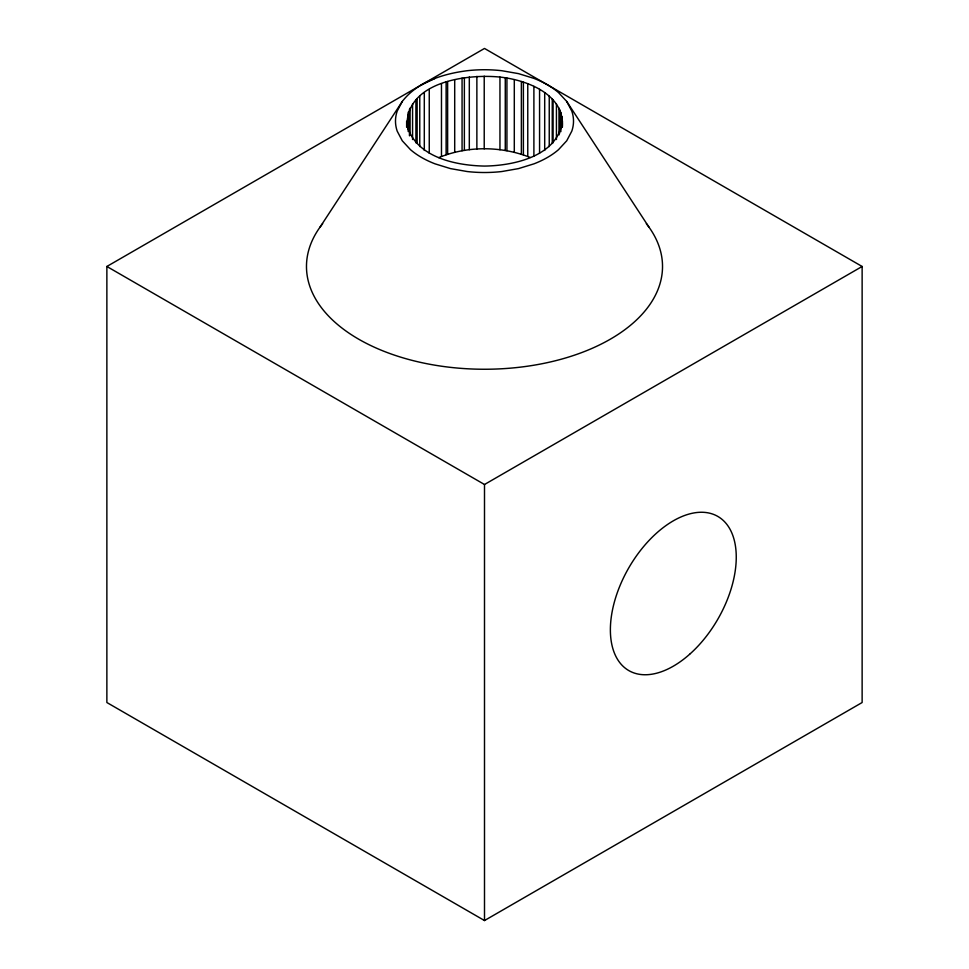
<?xml version="1.0" encoding="UTF-8"?>
<svg xmlns="http://www.w3.org/2000/svg" width="969" height="969" viewBox="0 0 969 969"><rect width="100%" height="100%" fill="white"/><g stroke="black" fill="none" stroke-linecap="round" stroke-linejoin="round"><path stroke-width="1.45" d="M562.371 121.125C557.817 156.154 514.139 165.675 484.5 166.074C455.575 165.505 416.137 157.329 407.004 125.534C406.58 81.626 466.779 73.741 499.956 77.072C526.797 79.955 564.879 94.272 562.371 127.06M402.268 101.454L397.205 111.096A89.003 51.393 0 0 0 397.205 131.142L402.268 140.784L410.493 149.674A89.003 51.393 0 0 0 435.045 163.846L450.44 168.594L467.131 171.525A89.003 51.393 0 0 0 501.869 171.525L518.56 168.594L533.955 163.846A89.003 51.393 0 0 0 558.507 149.674L566.732 140.784L571.795 131.142A89.003 51.393 0 0 0 571.795 111.096L566.732 101.454L558.507 92.576A89.003 51.393 0 0 0 533.955 78.392L518.56 73.644L501.869 70.725A89.003 51.393 0 0 0 467.131 70.725C443.305 73.801 417.494 81.675 402.268 101.454L320.036 227.146M106.869 266.475L484.5 48.45L862.131 266.475L862.131 702.525L484.5 920.55L106.869 702.525L106.869 266.475L484.5 484.5L862.131 266.475M421.563 84.787L435.045 78.392M438.763 157.62C467.542 145.713 501.324 145.956 530.213 157.463M566.732 101.454L648.964 227.146M561.996 116.716L561.996 127.096M560.869 112.356L560.869 131.639M559.634 109.497L559.634 133.237M559.077 108.177L559.077 134.873M556.436 103.913L556.436 139.512M553.093 99.831L553.093 142.843M552.257 98.959L552.257 143.46M549.241 96.149L549.241 146.573M544.699 92.6L544.699 150.449M539.563 89.33L539.563 153.114M533.895 86.374L533.895 156.082M527.766 83.746L527.766 156.421M523.393 82.232L523.393 154.907M521.37 81.517L521.37 154.192M514.297 79.591L514.297 152.266M506.932 78.065L506.932 150.74M505.273 77.786L505.273 150.461M499.956 77.072L499.956 149.747M484.5 484.5L484.5 920.55M484.221 76.176L484.221 148.851M476.869 76.381L476.869 149.056M469.311 77.023L469.311 149.71M464.369 77.738L464.369 150.413M462.068 78.065L462.068 150.74M454.703 79.591L454.703 152.266M447.63 81.517L447.63 154.192M446.115 82.002L446.115 154.677M441.476 83.661L441.476 156.336M429.255 89.451L429.255 153.223M424.301 92.6L424.301 150.449M419.759 96.149L419.759 146.573M417.142 98.668L417.142 143.158M415.907 99.831L415.907 142.843M412.564 103.913L412.564 139.512M409.923 108.177L409.923 134.873M409.451 109.134L409.451 135.83M408.191 112.198L408.191 131.481M406.641 121.282L406.641 127.218M646.347 223.669A178.017 102.775 0 0 1 484.5 369.25A178.017 102.775 0 0 1 322.653 223.669M689.601 654.305A89.003 51.393 -60 0 0 717.823 516.429A89.003 51.393 -60 0 0 612.517 609.804A89.003 51.393 -60 0 0 689.601 654.305"/></g></svg>
